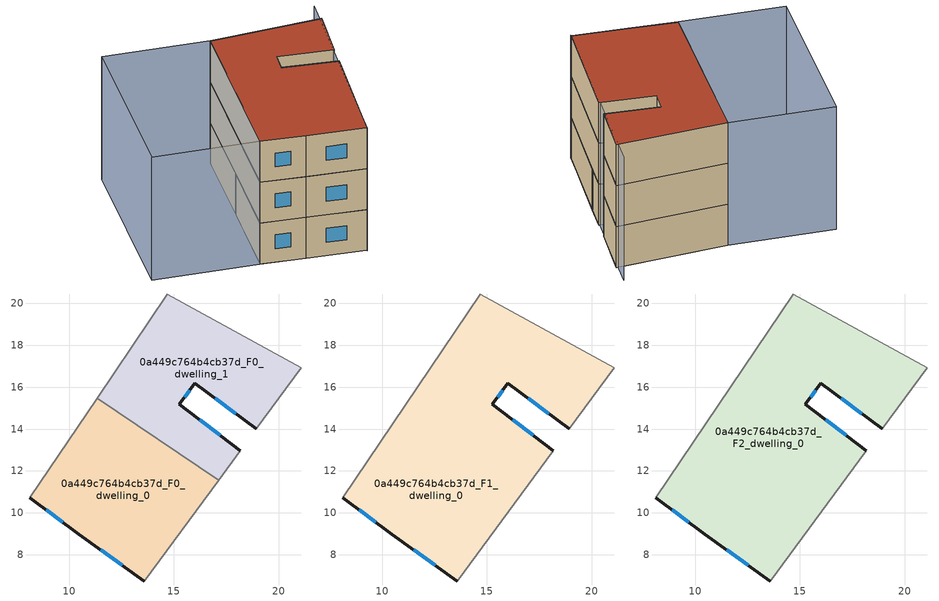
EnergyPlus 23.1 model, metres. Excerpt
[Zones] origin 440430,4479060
0a449c764b4cb37d_F0_dwelling_0
 floor ground (EU_floor_Construction): 13.58,6.74 17.14,11.57 11.33,15.48 8.11,10.71 10.47,8.98 z0
 wall outside (EU_wall_Construction): 13.58,6.74 10.47,8.98 8.11,10.71 z0:3
 wall adiabatic (EU_wall_Construction): 8.11,10.71 11.33,15.48 / 17.14,11.57 13.58,6.74 z0:3
 wall to 0a449c764b4cb37d_F0_dwelling_1 (EU_wall_Construction): 11.33,15.48 17.14,11.57 z0:3
 window (EU_Window_Construction): 12.54,7.48 11.5,8.24 / 9.69,9.55 8.89,10.14 z0.99:2.01
0a449c764b4cb37d_F0_dwelling_1
 floor ground (EU_floor_Construction): 18.18,12.97 15.26,15.19 16,16.18 18.93,14.01 21.09,16.93 14.69,20.45 11.33,15.48 17.14,11.57 z0
 wall outside (EU_wall_Construction): 18.93,14.01 16,16.18 15.26,15.19 18.18,12.97 z0:3
 wall adiabatic (EU_wall_Construction): 18.18,12.97 17.14,11.57 / 11.33,15.48 14.69,20.45 21.09,16.93 18.93,14.01 z0:3
 window (EU_Window_Construction): 15.76,15.85 15.51,15.52 / 16.23,14.45 17.21,13.7 / 17.96,14.73 16.97,15.46 z0.99:2.01
0a449c764b4cb37d_F1_dwelling_0
 floor to 0a449c764b4cb37d_F0_dwelling_0 (EU_floor_Construction): 13.58,6.74 17.14,11.57 11.33,15.48 8.11,10.71 10.46,8.98 z3
 floor to 0a449c764b4cb37d_F0_dwelling_1 (EU_floor_Construction): 18.18,12.97 15.26,15.19 16,16.18 18.93,14.01 21.08,16.93 14.69,20.45 11.33,15.48 17.14,11.57 z3
 wall outside (EU_wall_Construction): 13.58,6.74 10.47,8.98 8.11,10.71 / 18.93,14.01 16,16.18 15.26,15.19 18.18,12.97 z3:6
 wall adiabatic (EU_wall_Construction): 18.18,12.97 13.58,6.74 / 8.11,10.71 14.69,20.45 21.09,16.93 18.93,14.01 z3:6
 window (EU_Window_Construction): 15.76,15.85 15.51,15.52 / 16.23,14.45 17.21,13.7 / 12.54,7.48 11.5,8.24 / 9.69,9.55 8.89,10.14 / 17.96,14.73 16.97,15.46 z3.99:5.01
0a449c764b4cb37d_F2_dwelling_0
 floor to 0a449c764b4cb37d_F1_dwelling_0 (EU_floor_Construction): 18.18,12.97 15.26,15.19 16,16.18 18.93,14.01 21.08,16.93 14.69,20.45 8.11,10.71 10.46,8.98 13.58,6.74 z6
 wall outside (EU_wall_Construction): 13.58,6.74 10.47,8.98 8.11,10.71 / 18.93,14.01 16,16.18 15.26,15.19 18.18,12.97 z6:9
 wall adiabatic (EU_wall_Construction): 18.18,12.97 13.58,6.74 / 8.11,10.71 14.69,20.45 21.09,16.93 18.93,14.01 z6:9
 window (EU_Window_Construction): 15.76,15.85 15.51,15.52 / 16.23,14.45 17.21,13.7 / 12.54,7.48 11.5,8.24 / 9.69,9.55 8.89,10.14 / 17.96,14.73 16.97,15.46 z6.99:8.01
 roof outside (EU_roof_Construction): 21.09,16.93 18.93,14.01 16,16.18 15.26,15.19 18.18,12.97 13.58,6.74 10.47,8.98 8.11,10.71 14.69,20.45 z9
shading: 13.54,6.7 21.84,18.18 / 14.69,20.45 8.11,10.71 / 8.11,10.71 2.4,14.57 / 2.4,14.57 8.97,24.31 / 8.97,24.31 14.69,20.45 z0:9
[Building]
EU S2 Campaign: North Axis=0; Terrain=City; Solar Distribution=FullExterior
[Site:Location]
Madrid: Latitude=40.5; Longitude=-3.5; Time Zone=1; Elevation=609
[SizingPeriod:WeatherFileDays]
AnnualSizingPeriod: Begin Month=1; Begin Day of Month=1; End Month=12; End Day of Month=31; Day of Week for Start Day=Monday; Use Weather File Daylight Saving Period=No; Use Weather File Rain and Snow Indicators=No
[MATERIAL]
EU_InternalMass_Material: Roughness=MediumRough; Thickness=0.1; Conductivity=1; Density=1800; Specific Heat=900; Thermal Absorptance=0.9; Solar Absorptance=0.7; Visible Absorptance=0.7
[MATERIAL:NOMASS] Roughness=MediumRough; Thermal Absorptance=0.9; Solar Absorptance=0.7; Visible Absorptance=0.7
Name | Thermal Resistance
EU_wall_NoMass | 0.609216
EU_roof_NoMass | 0.513268
EU_floor_NoMass | 0.568163
[WINDOWMATERIAL:SIMPLEGLAZINGSYSTEM]
EU_Window_SimpleGlazing: UFactor=5.50606; Solar Heat Gain Coefficient=0.85; Visible Transmittance=0.85
[CONSTRUCTION]
EU_wall_Construction: EU_wall_NoMass
EU_roof_Construction: EU_roof_NoMass
EU_floor_Construction: EU_floor_NoMass
EU_InternalMass_Construction: EU_InternalMass_Material
EU_Window_Construction: EU_Window_SimpleGlazing
[ZONE] Type=1; Multiplier=1; Ceiling Height=autocalculate; Floor Area=autocalculate; Part of Total Floor Area=Yes
Name | Volume
0a449c764b4cb37d_F0_dwelling_0 | 121.469
0a449c764b4cb37d_F1_dwelling_0; 0a449c764b4cb37d_F2_dwelling_0 | 242.933
0a449c764b4cb37d_F0_dwelling_1 | 121.467
[INTERNALMASS] Construction=EU_InternalMass_Construction
Name | Zone or ZoneList | Surface Area
0a449c764b4cb37d_F0_dwelling_0_EU_InternalMass | 0a449c764b4cb37d_F0_dwelling_0 | 40.4898
0a449c764b4cb37d_F0_dwelling_1_EU_InternalMass | 0a449c764b4cb37d_F0_dwelling_1 | 40.4889
0a449c764b4cb37d_F1_dwelling_0_EU_InternalMass | 0a449c764b4cb37d_F1_dwelling_0 | 80.9775
0a449c764b4cb37d_F2_dwelling_0_EU_InternalMass | 0a449c764b4cb37d_F2_dwelling_0 | 80.9775
[OTHEREQUIPMENT] Fuel Type=Electricity; Design Level Calculation Method=Watts/Area; Power per Zone Floor Area=1; Fraction Latent=0; Fraction Radiant=0; Fraction Lost=0; Carbon Dioxide Generation Rate=0; EndUse Subcategory=EU_Step8_InternalGains
Name | Zone or ZoneList or Space or SpaceList | Schedule
EU_Step8_InternalGain_0a449c764b4cb37d_F0_dwelling_0_f000 | 0a449c764b4cb37d_F0_dwelling_0 | EU_Step8_GainSchedule_0a449c764b4cb37d_F0_dwelling_0_f000
EU_Step8_InternalGain_0a449c764b4cb37d_F0_dwelling_1_f000 | 0a449c764b4cb37d_F0_dwelling_1 | EU_Step8_GainSchedule_0a449c764b4cb37d_F0_dwelling_1_f000
EU_Step8_InternalGain_0a449c764b4cb37d_F1_dwelling_0_f000 | 0a449c764b4cb37d_F1_dwelling_0 | EU_Step8_GainSchedule_0a449c764b4cb37d_F1_dwelling_0_f000
EU_Step8_InternalGain_0a449c764b4cb37d_F2_dwelling_0_f000 | 0a449c764b4cb37d_F2_dwelling_0 | EU_Step8_GainSchedule_0a449c764b4cb37d_F2_dwelling_0_f000
[ZONEVENTILATION:DESIGNFLOWRATE] Schedule=EU_AlwaysOn; Design Flow Rate Calculation Method=AirChanges/Hour; Air Changes per Hour=0.752966; Ventilation Type=Natural; Fan Pressure Rise=0; Fan Total Efficiency=1; Constant Term Coefficient=1; Temperature Term Coefficient=0; Velocity Term Coefficient=0; Velocity Squared Term Coefficient=0; Minimum Indoor Temperature=-100; Maximum Indoor Temperature=100; Delta Temperature=-100; Minimum Outdoor Temperature=-100; Maximum Outdoor Temperature=100; Maximum Wind Speed=40
Name | Zone or ZoneList or Space or SpaceList
EU_ConstantAir_0a449c764b4cb37d_F0_dwelling_0 | 0a449c764b4cb37d_F0_dwelling_0
EU_ConstantAir_0a449c764b4cb37d_F0_dwelling_1 | 0a449c764b4cb37d_F0_dwelling_1
EU_ConstantAir_0a449c764b4cb37d_F1_dwelling_0 | 0a449c764b4cb37d_F1_dwelling_0
EU_ConstantAir_0a449c764b4cb37d_F2_dwelling_0 | 0a449c764b4cb37d_F2_dwelling_0
[HVACTEMPLATE:THERMOSTAT] Constant Heating Setpoint=20; Constant Cooling Setpoint=50
EU_HeatOnly_0a449c764b4cb37d_F0_dwelling_0; EU_HeatOnly_0a449c764b4cb37d_F0_dwelling_1; EU_HeatOnly_0a449c764b4cb37d_F1_dwelling_0; EU_HeatOnly_0a449c764b4cb37d_F2_dwelling_0
[HVACTEMPLATE:ZONE:IDEALLOADSAIRSYSTEM] System Availability Schedule=EU_AlwaysOn; Maximum Heating Supply Air Temperature=50; Minimum Cooling Supply Air Temperature=13; Maximum Heating Supply Air Humidity Ratio=0.0156; Minimum Cooling Supply Air Humidity Ratio=0.0077; Heating Limit=NoLimit; Cooling Limit=NoLimit; Heating Availability Schedule=EU_AlwaysOn; Cooling Availability Schedule=EU_CoolingOff; Dehumidification Control Type=ConstantSensibleHeatRatio; Cooling Sensible Heat Ratio=0.7; Dehumidification Setpoint=60; Humidification Control Type=None; Humidification Setpoint=30; Outdoor Air Method=None; Outdoor Air Flow Rate per Person=0.00944; Outdoor Air Flow Rate per Zone Floor Area=0; Outdoor Air Flow Rate per Zone=0; Demand Controlled Ventilation Type=None; Outdoor Air Economizer Type=NoEconomizer; Heat Recovery Type=None; Sensible Heat Recovery Effectiveness=0.7; Latent Heat Recovery Effectiveness=0.65
Name | Template Thermostat
0a449c764b4cb37d_F0_dwelling_0 | EU_HeatOnly_0a449c764b4cb37d_F0_dwelling_0
0a449c764b4cb37d_F0_dwelling_1 | EU_HeatOnly_0a449c764b4cb37d_F0_dwelling_1
0a449c764b4cb37d_F1_dwelling_0 | EU_HeatOnly_0a449c764b4cb37d_F1_dwelling_0
0a449c764b4cb37d_F2_dwelling_0 | EU_HeatOnly_0a449c764b4cb37d_F2_dwelling_0
[SIZING:ZONE] Zone Cooling Design Supply Air Temperature Input Method=SupplyAirTemperature; Zone Cooling Design Supply Air Temperature=13; Zone Heating Design Supply Air Temperature Input Method=SupplyAirTemperature; Zone Heating Design Supply Air Temperature=50; Zone Cooling Design Supply Air Humidity Ratio=0.008; Zone Heating Design Supply Air Humidity Ratio=0.008; Cooling Design Air Flow Method=DesignDay; Cooling Design Air Flow Rate=0; Cooling Minimum Air Flow per Zone Floor Area=0.000762; Cooling Minimum Air Flow=0; Cooling Minimum Air Flow Fraction=0.2; Heating Design Air Flow Method=DesignDay; Heating Design Air Flow Rate=0; Heating Maximum Air Flow per Zone Floor Area=0.002032; Heating Maximum Air Flow=0.141576; Heating Maximum Air Flow Fraction=0.3; Account for Dedicated Outdoor Air System=No; Dedicated Outdoor Air System Control Strategy=NeutralSupplyAir; Dedicated Outdoor Air Low Setpoint Temperature for Design=autosize; Dedicated Outdoor Air High Setpoint Temperature for Design=autosize; Zone Load Sizing Method=Sensible Load Only No Latent Load; Zone Latent Cooling Design Supply Air Humidity Ratio Input Method=HumidityRatioDifference; Zone Cooling Design Supply Air Humidity Ratio Difference=0.005; Zone Latent Heating Design Supply Air Humidity Ratio Input Method=HumidityRatioDifference; Zone Humidification Design Supply Air Humidity Ratio Difference=0.005
0a449c764b4cb37d_F0_dwelling_0; 0a449c764b4cb37d_F0_dwelling_1; 0a449c764b4cb37d_F1_dwelling_0; 0a449c764b4cb37d_F2_dwelling_0
[SCHEDULE:CONSTANT]
Name | Hourly Value
EU_AlwaysOn | 1
EU_CoolingOff | 0
[SCHEDULE:FILE] Column Number=1; Rows to Skip at Top=0; Number of Hours of Data=8760; Column Separator=Comma; Interpolate to Timestep=No; Minutes per Item=60; Adjust Schedule for Daylight Savings=Yes
Name | File
EU_Step8_GainSchedule_0a449c764b4cb37d_F0_dwelling_0_f000 | ../../schedules/0a449c764b4cb37d/0a449c764b4cb37d_F0_dwelling_0_f000_gain.csv
EU_Step8_GainSchedule_0a449c764b4cb37d_F0_dwelling_1_f000 | ../../schedules/0a449c764b4cb37d/0a449c764b4cb37d_F0_dwelling_1_f000_gain.csv
EU_Step8_GainSchedule_0a449c764b4cb37d_F1_dwelling_0_f000 | ../../schedules/0a449c764b4cb37d/0a449c764b4cb37d_F1_dwelling_0_f000_gain.csv
EU_Step8_GainSchedule_0a449c764b4cb37d_F2_dwelling_0_f000 | ../../schedules/0a449c764b4cb37d/0a449c764b4cb37d_F2_dwelling_0_f000_gain.csv
